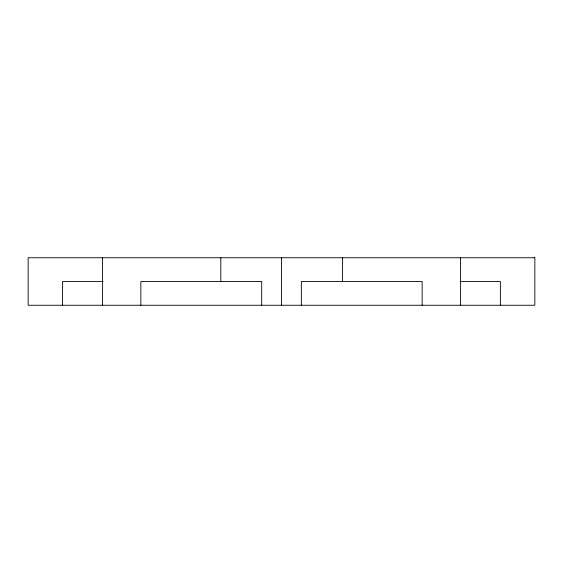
<?xml version="1.0" encoding="UTF-8"?>
<svg xmlns="http://www.w3.org/2000/svg" width="563" height="563" viewBox="0 0 563 563"><rect width="100%" height="100%" fill="white"/><g stroke="black" fill="none" stroke-linecap="round" stroke-linejoin="round"><path stroke-width="0.84" d="M103.17 281.5L62.542 281.5L62.542 305.252M460.084 281.5L500.394 281.5L500.394 305.252M460.499 257.748L460.499 305.252M422.151 305.252L422.151 281.5L301.332 281.5L301.332 305.252M342.586 257.748L342.586 281.5M281.472 257.748L281.472 305.252M261.704 305.252L261.704 281.5L140.863 281.5L140.863 305.252M220.823 257.748L220.823 281.5M102.565 257.748L102.565 305.252M534.85 257.748L28.15 257.748L28.15 305.252L534.85 305.252L534.85 257.748"/></g></svg>
